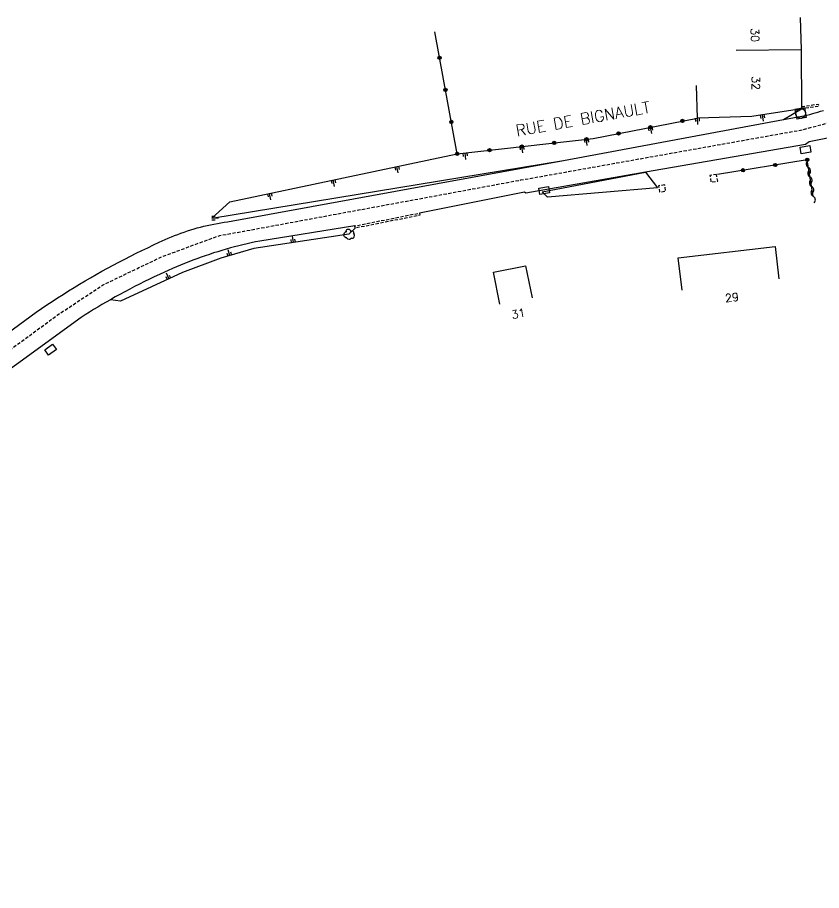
# Model space of a CAD drawing. Header units: millimetres. Extents: x 133017 to 134000, y 130000 to 131000.
# Drawn here: x 133697.7 to 133821.3, y 130753.6 to 130887.7 of the extents above; entities that cross this region are included whole.
import ezdxf
from ezdxf.enums import TextEntityAlignment as Align

# ---------------------------------------------------------------- set-up
doc = ezdxf.new("R2010")
doc.units = ezdxf.units.MM
doc.linetypes.add('DASHED', pattern=[0.75, 0.5, -0.25])
doc.layers.get('0').update_dxf_attribs({"linetype": 'CONTINUOUS'})
for name, color, linetype in [('W0001', 6, 'DASHED'), ('W0008', 7, 'CONTINUOUS'), ('W0100', 7, 'CONTINUOUS'), ('W0112', 1, 'DASHED'), ('W0211', 2, 'CONTINUOUS'), ('W0300', 7, 'CONTINUOUS'), ('W0310', 3, 'CONTINUOUS'), ('W0322', 7, 'CONTINUOUS'), ('W0420', 7, 'CONTINUOUS'), ('W0989', 7, 'CONTINUOUS'), ('W0991', 7, 'CONTINUOUS'), ('W1102', 7, 'CONTINUOUS'), ('W1471', 7, 'CONTINUOUS')]:
    doc.layers.add(name, color=color, linetype=linetype)
doc.styles.get("Standard").update_dxf_attribs({"font": 'romans.shx', "width": 0.85})

# ---------------------------------------------------------------- blocks, each defined once
blk = doc.blocks.new('T1471')
at = {"color": 0, "linetype": 'Continuous', "flags": 128}
blk.add_lwpolyline([(-0.75, -0.5), (-0.75, 0.5), (0.75, 0.5), (0.75, -0.5), (-0.75, -0.5)], dxfattribs=at)
blk = doc.blocks.new('T300')
for p, q in [((-0.8, 0.51), (-0.86, 0.34)), ((-0.86, 0.34), (-0.86, 0.17)), ((-0.86, 0.17), (-0.74, 0.06)), ((-0.69, 0.63), (-0.8, 0.51)), ((-0.8, -0.06), (-0.74, 0.06)), ((-0.74, 0.06), (-0.69, 0.11)), ((-0.57, 0.69), (-0.69, 0.63)), ((-0.46, 0.69), (-0.57, 0.69)), ((-0.29, 0.63), (-0.46, 0.69)), ((-0.29, 0.63), (-0.17, 0.74)), ((-0.23, 0.57), (-0.29, 0.63)), ((-0.17, 0.74), (-0.06, 0.8)), ((-0.06, 0.8), (0.06, 0.8)), ((0.06, 0.8), (0.23, 0.74)), ((0.23, 0.74), (0.34, 0.63)), ((0.34, 0.63), (0.4, 0.51)), ((0.46, 0.46), (0.34, 0.46)), ((0.4, 0.51), (0.4, 0.46)), ((0.57, 0.4), (0.46, 0.46)), ((0.57, 0.4), (0.69, 0.29)), ((0.69, 0.29), (0.74, 0.17)), ((0.74, 0.06), (0.69, -0.17)), ((0.74, 0.17), (0.74, 0.06)), ((-0.8, -0.17), (-0.8, -0.06)), ((-0.8, -0.23), (-0.8, -0.17)), ((-0.74, -0.34), (-0.8, -0.23)), ((-0.69, -0.4), (-0.74, -0.34)), ((-0.51, -0.46), (-0.69, -0.4)), ((-0.4, -0.46), (-0.51, -0.46)), ((-0.4, -0.46), (-0.34, -0.46)), ((-0.34, -0.46), (-0.34, -0.4)), ((-0.34, -0.51), (-0.34, -0.46)), ((-0.29, -0.63), (-0.34, -0.51)), ((-0.17, -0.74), (-0.29, -0.63)), ((-0.06, -0.8), (-0.17, -0.74)), ((0.06, -0.8), (-0.06, -0.8)), ((0.17, -0.74), (0.06, -0.8)), ((0.23, -0.69), (0.17, -0.74)), ((0.29, -0.46), (0.23, -0.46)), ((0.29, -0.63), (0.23, -0.69)), ((0.46, -0.4), (0.29, -0.46)), ((0.34, -0.51), (0.29, -0.63)), ((0.34, -0.51), (0.34, -0.46)), ((0.57, -0.34), (0.46, -0.4)), ((0.63, -0.29), (0.57, -0.34)), ((0.69, -0.17), (0.63, -0.29))]:
    blk.add_line(p, q)
blk = doc.blocks.new('T420')
for p, q in [((0.75, 0.75), (-0.75, 0.75)), ((-0.75, 0.75), (-0.75, -0.75)), ((0.75, 0.75), (0.75, -0.75)), ((0.75, -0.75), (-0.75, -0.75))]:
    blk.add_line(p, q)
blk.add_ellipse((0, 0), major_axis=(-0.53, 0.53), ratio=1, start_param=3.926991, end_param=10.210176)
blk = doc.blocks.new('t211o')
at = {"color": 0, "linetype": 'Continuous'}
for p, q in [((-0.29, 0.5), (-0.29, 0)), ((0, 1), (0, 0)), ((0.29, 0.5), (0.29, 0))]:
    blk.add_line(p, q, dxfattribs=at)
blk = doc.blocks.new('t310o')
at = {"color": 0, "linetype": 'Continuous'}
for centre, start, end in [((-0.5, 0.38), 216.8699, 323.1304), ((0.5, -0.37), 36.8699, 143.1303)]:
    blk.add_arc(centre, 0.625, start, end, dxfattribs=at)
blk = doc.blocks.new('t322o')
at = {"color": 0, "linetype": 'Continuous'}
for radius in [0.25, 0.15]:
    blk.add_circle((0, 0), radius, dxfattribs=at)

msp = doc.modelspace()

# ---------------------------------------------------------------- linework, layer by layer
at = {"layer": 'W0001', "flags": 128}
msp.add_lwpolyline([(133535.99, 130738.16), (133537.78, 130738.9), (133543.91, 130742.35), (133549.97, 130746.55), (133556.03, 130752.02), (133564.72, 130760.67), (133569.67, 130765.69), (133573.66, 130769.31), (133579.32, 130774.08), (133583.73, 130777.44), (133587.9, 130780.19), (133591.77, 130782.28), (133598.5, 130784.73), (133605.06, 130786.68), (133610.91, 130787.5), (133618.93, 130788), (133624.35, 130788.46), (133629.55, 130789.96), (133634.14, 130792.38), (133640.81, 130796.87), (133650.51, 130803.15), (133659.44, 130809.41), (133666.55, 130814.69), (133703.8, 130841.99), (133710.77, 130846.61), (133715.58, 130848.93), (133719.88, 130850.97), (133725.56, 130853.08), (133728.77, 130854.23), (133732.51, 130854.91), (133775.09, 130862.77), (133818.36, 130870.49), (133830, 130873.6), (133854.77, 130878.88), (133860.32, 130879.97), (133863.75, 130880.74), (133869, 130881.16), (133873.36, 130881.36), (133879.83, 130880.4), (133886.75, 130879.1), (133892, 130877.11), (133894.73, 130875.15), (133976.47, 130846.73)], dxfattribs=at)
at = {"layer": 'W0008', "flags": 128}
for points in [[(133665.43, 130816.69), (133700.53, 130842.46), (133701.35, 130843.02), (133702.18, 130843.57), (133703.01, 130844.11), (133703.84, 130844.65), (133704.68, 130845.19), (133705.52, 130845.71), (133706.37, 130846.23), (133707.22, 130846.75), (133708.07, 130847.25), (133708.93, 130847.75), (133709.79, 130848.25), (133710.66, 130848.73), (133711.53, 130849.21), (133712.4, 130849.68), (133713.28, 130850.15), (133714.16, 130850.61), (133715.04, 130851.06), (133715.92, 130851.5), (133716.81, 130851.94), (133717.7, 130852.36), (133718.59, 130852.79), (133719.48, 130853.2), (133720.38, 130853.61), (133720.86, 130853.82), (133721.35, 130854.03), (133721.84, 130854.22), (133722.33, 130854.41), (133722.82, 130854.6), (133723.32, 130854.77), (133723.82, 130854.94), (133724.32, 130855.1), (133724.83, 130855.25), (133725.33, 130855.4), (133725.84, 130855.53), (133726.35, 130855.66), (133726.86, 130855.78), (133727.38, 130855.9), (133727.89, 130856), (133728.41, 130856.1), (133728.93, 130856.19), (133729.45, 130856.27), (133729.97, 130856.35), (133781.61, 130865.78), (133815.47, 130872.05), (133818.58, 130872.62), (133819.03, 130872.73), (133819.49, 130872.84), (133819.94, 130872.97), (133820.33, 130873.08), (133820.72, 130873.19), (133821.15, 130873.32), (133821.58, 130873.45)], [(133842.29, 130873.22), (133819.4, 130868.62), (133818.82, 130868.24), (133794.25, 130863.97), (133775.86, 130860.76), (133775.62, 130860.91), (133759.47, 130857.68)], [(133749.55, 130855.71), (133734.93, 130853.39), (133734.28, 130853.25), (133733.63, 130853.11), (133732.99, 130852.97), (133732.34, 130852.82), (133731.7, 130852.66), (133731.05, 130852.49), (133730.41, 130852.32), (133729.77, 130852.14), (133729.12, 130851.95), (133728.47, 130851.75), (133727.83, 130851.55), (133727.18, 130851.34), (133726.54, 130851.12), (133725.9, 130850.9), (133725.26, 130850.67), (133724.63, 130850.43), (133724, 130850.19), (133723.37, 130849.94), (133722.74, 130849.68), (133722.12, 130849.42), (133721.49, 130849.15), (133720.87, 130848.87), (133720.26, 130848.59), (133719.49, 130848.24), (133718.72, 130847.88), (133717.96, 130847.52), (133717.2, 130847.15), (133716.44, 130846.77), (133715.68, 130846.38), (133714.93, 130845.99), (133714.18, 130845.6), (133713.44, 130845.19), (133712.7, 130844.79), (133711.96, 130844.37), (133711.31, 130844), (133710.66, 130843.62), (133710.02, 130843.24), (133709.38, 130842.85), (133708.74, 130842.46), (133708.11, 130842.06), (133707.48, 130841.65), (133668.22, 130813.15)]]:
    msp.add_lwpolyline(points, dxfattribs=at)
at = {"layer": 'W0100', "flags": 128}
for points in [[(133818.01, 130887.75), (133818.15, 130882.75), (133818.24, 130873.71), (133810.57, 130872.53), (133802.23, 130872.29), (133802.08, 130877.29)], [(133799.85, 130845.81), (133799.26, 130850.78), (133814.16, 130852.54), (133814.75, 130847.58)], [(133771.84, 130843.69), (133770.86, 130848.59), (133775.81, 130849.58), (133776.79, 130844.68)]]:
    msp.add_lwpolyline(points, dxfattribs=at)
at = {"layer": 'W0112', "flags": 128}
msp.add_lwpolyline([(133818.24, 130874.06), (133820.81, 130874.43), (133820.86, 130874.08), (133818.24, 130873.71)], dxfattribs=at)
for points in [[(133805.16, 130863.63), (133804.14, 130863.45), (133804.32, 130862.43), (133805.34, 130862.61)], [(133797.21, 130862.01), (133796.26, 130861.88), (133796.38, 130860.93), (133797.34, 130861.05)], [(133749.61, 130855.36), (133749.55, 130855.71), (133759.47, 130857.68), (133759.54, 130857.34)]]:
    msp.add_lwpolyline(points, close=True, dxfattribs=at)
at = {"layer": 'W0211', "flags": 128}
for points in [[(133727.58, 130856.89), (133781.61, 130865.78), (133815.47, 130872.05), (133818.24, 130873.71)], [(133727.58, 130856.89), (133730.34, 130859.42), (133765.3, 130866.79)], [(133778.34, 130860.97), (133794.25, 130863.97)], [(133794.25, 130863.97), (133796.09, 130861.56), (133779.18, 130860.11), (133778.34, 130860.97)], [(133749.61, 130855.36), (133748.6, 130854.43), (133734.02, 130852.25), (133728.95, 130850.74), (133723.06, 130848.56), (133713.53, 130844.15), (133711.96, 130844.37)]]:
    msp.add_lwpolyline(points, dxfattribs=at)
at = {"layer": 'W0310', "flags": 128}
msp.add_lwpolyline([(133820.02, 130860.27), (133819.1, 130865.88)], dxfattribs=at)
at = {"layer": 'W0322', "flags": 128}
for points in [[(133765.28, 130866.79), (133761.84, 130885.53)], [(133765.3, 130866.79), (133786.18, 130869.15), (133802.23, 130872.29), (133802.23, 130872.29)], [(133819.1, 130865.88), (133805.32, 130863.61)]]:
    msp.add_lwpolyline(points, dxfattribs=at)
at = {"layer": 'W1102', "flags": 128}
msp.add_lwpolyline([(133818.15, 130882.75), (133808.16, 130882.65)], dxfattribs=at)

# ---------------------------------------------------------------- block references
at = {"layer": 'W0211'}
for p, rotation in [((133812.21, 130872.78), 188.7142110485798), ((133802.23, 130872.29), 181.6664499881302), ((133795, 130870.88), 191.0740005207676), ((133785.17, 130869.04), 186.4506960248244), ((133775.24, 130867.91), 186.4506960248244), ((133766.51, 130866.93), 186.4506960248244), ((133756.02, 130864.83), 191.9008082284576), ((133746.24, 130862.77), 191.9008082284576), ((133736.45, 130860.71), 191.9008082284576), ((133727.58, 130856.89), 270), ((133740.07, 130853.15), 8.522468106752703), ((133730.3, 130851.14), 16.53265910010511), ((133720.96, 130847.59), 24.85910744864988)]:
    msp.add_blockref('t211o', p, dxfattribs=dict(at, rotation=rotation))
at = {"layer": 'W0300', "rotation": 188.523245062756}
msp.add_blockref('T300', (133748.6, 130854.43), dxfattribs=at)
at = {"layer": 'W0310', "rotation": 99.33360018418648}
for p in [(133819.29, 130864.71), (133819.53, 130863.23), (133819.78, 130861.75), (133820.02, 130860.27)]:
    msp.add_blockref('t310o', p, dxfattribs=at)
at = {"layer": 'W0322'}
for p, rotation in [((133762.57, 130881.54), 100.4109257276043), ((133763.47, 130876.62), 100.4109257276043), ((133764.38, 130871.7), 100.4109257276043), ((133795, 130870.88), 11.07400052076765), ((133799.91, 130871.84), 11.07400052076765), ((133790.09, 130869.92), 11.07400052076765), ((133780.2, 130868.47), 6.450696024824448), ((133785.17, 130869.04), 6.450696024824448), ((133765.28, 130866.79), 100.4109257276043), ((133765.3, 130866.79), 6.450696024824448), ((133770.27, 130867.35), 6.450696024824448), ((133775.24, 130867.91), 6.450696024824448), ((133819.1, 130865.88), 189.333600184874), ((133809.23, 130864.26), 189.333600184874), ((133814.16, 130865.07), 189.333600184874)]:
    msp.add_blockref('t322o', p, dxfattribs=dict(at, rotation=rotation))
at = {"layer": 'W0420', "rotation": 10.3507263396609}
msp.add_blockref('T420', (133818.09, 130872.98), dxfattribs=at)
at = {"layer": 'W1471'}
for p, rotation in [((133818.84, 130867.43), 189.8710063316483), ((133778.67, 130861.17), 189.8818574693042), ((133702.77, 130836.68), 215.9806053728744)]:
    msp.add_blockref('T1471', p, dxfattribs=dict(at, rotation=rotation))

# ---------------------------------------------------------------- texts
at = {"layer": 'W0989'}
msp.add_text('RUE DE BIGNAULT', height=1.75, rotation=10.1109, dxfattribs=at).set_placement((133784.61, 130872.16), align=Align.MIDDLE)
at = {"layer": 'W0991'}
for s, rotation, p in [('30', 271.6664, (133811.08, 130885.04)), ('32', 270.5494, (133811.2, 130877.66)), ('29', 6.755, (133807.53, 130844.71)), ('31', 11.2874, (133774.7, 130842.22))]:
    msp.add_text(s, height=1.25, rotation=rotation, dxfattribs=at).set_placement(p, align=Align.MIDDLE)

doc.saveas('drawing.dxf')
